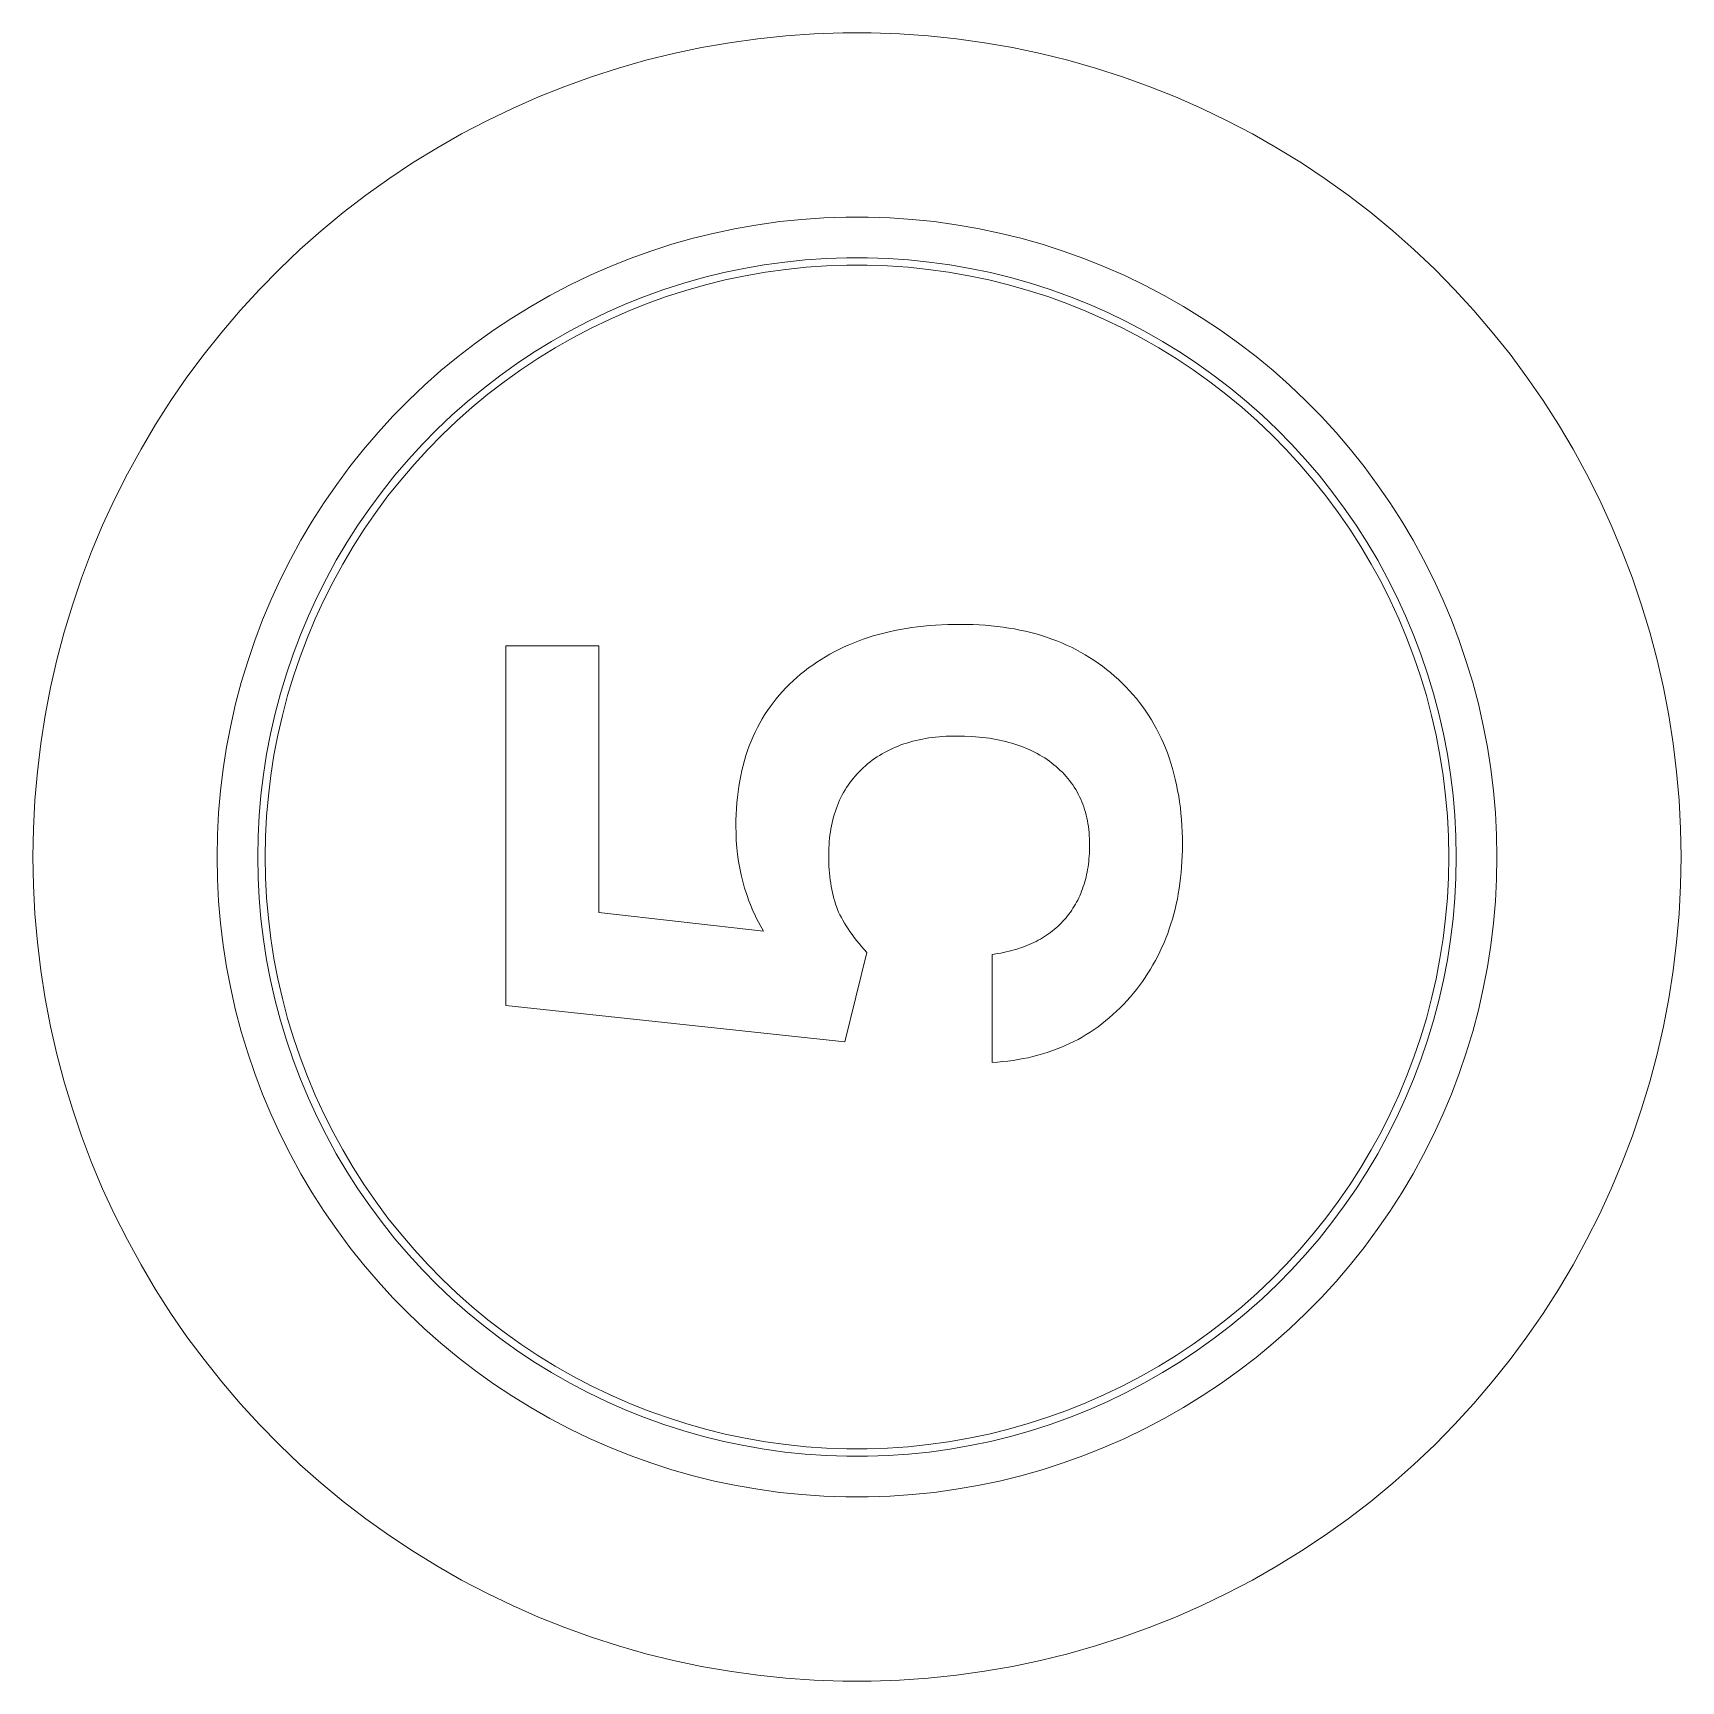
# Model space of a CAD drawing. Header units: millimetres. Extents: x -279 to 4999, y 61 to 3536.
# Drawn here: x 241.1 to 263.1, y 1699.43 to 1721.42 of the extents above; entities that cross this region are included whole.
import ezdxf

# ---------------------------------------------------------------- set-up
doc = ezdxf.new("R2010")
doc.units = ezdxf.units.MM
doc.layers.add('ZANO_R', color=7, linetype='Continuous', lineweight=0)

msp = doc.modelspace()

# ---------------------------------------------------------------- linework, layer by layer
at = {"layer": 'ZANO_R'}
for p, q in [((250.402, 1721.291), (250.028, 1721.226)), ((250.778, 1721.343), (250.402, 1721.291)), ((251.156, 1721.383), (250.778, 1721.343)), ((251.534, 1721.409), (251.156, 1721.383)), ((251.914, 1721.422), (251.534, 1721.409)), ((252.294, 1721.422), (251.914, 1721.422)), ((252.673, 1721.409), (252.294, 1721.422)), ((253.052, 1721.383), (252.673, 1721.409)), ((253.43, 1721.343), (253.052, 1721.383)), ((253.806, 1721.291), (253.43, 1721.343)), ((254.18, 1721.226), (253.806, 1721.291)), ((249.656, 1721.148), (249.287, 1721.057)), ((250.028, 1721.226), (249.656, 1721.148)), ((254.552, 1721.148), (254.18, 1721.226)), ((254.92, 1721.057), (254.552, 1721.148)), ((248.922, 1720.953), (248.56, 1720.837)), ((249.287, 1721.057), (248.922, 1720.953)), ((255.286, 1720.953), (254.92, 1721.057)), ((255.647, 1720.837), (255.286, 1720.953)), ((248.203, 1720.709), (247.85, 1720.568)), ((248.56, 1720.837), (248.203, 1720.709)), ((256.004, 1720.709), (255.647, 1720.837)), ((256.357, 1720.568), (256.004, 1720.709)), ((247.503, 1720.415), (247.161, 1720.25)), ((247.85, 1720.568), (247.503, 1720.415)), ((256.705, 1720.415), (256.357, 1720.568)), ((257.047, 1720.25), (256.705, 1720.415)), ((247.161, 1720.25), (246.824, 1720.074)), ((257.383, 1720.074), (257.047, 1720.25)), ((246.824, 1720.074), (246.495, 1719.886)), ((257.713, 1719.886), (257.383, 1720.074)), ((246.495, 1719.886), (246.171, 1719.687)), ((258.036, 1719.687), (257.713, 1719.886)), ((246.171, 1719.687), (245.855, 1719.476)), ((258.352, 1719.476), (258.036, 1719.687)), ((245.855, 1719.476), (245.546, 1719.255)), ((258.661, 1719.255), (258.352, 1719.476)), ((245.546, 1719.255), (245.245, 1719.024)), ((258.962, 1719.024), (258.661, 1719.255)), ((245.245, 1719.024), (244.953, 1718.782)), ((250.491, 1718.813), (250.782, 1718.863)), ((250.782, 1718.863), (251.074, 1718.904)), ((251.074, 1718.904), (251.367, 1718.934)), ((251.367, 1718.934), (251.662, 1718.955)), ((251.662, 1718.955), (251.956, 1718.965)), ((251.956, 1718.965), (252.251, 1718.965)), ((252.251, 1718.965), (252.546, 1718.955)), ((252.546, 1718.955), (252.84, 1718.934)), ((252.84, 1718.934), (253.133, 1718.904)), ((253.133, 1718.904), (253.426, 1718.863)), ((253.426, 1718.863), (253.716, 1718.813)), ((259.255, 1718.782), (258.962, 1719.024)), ((244.953, 1718.782), (244.668, 1718.53)), ((249.633, 1718.601), (249.917, 1718.681)), ((249.917, 1718.681), (250.203, 1718.752)), ((250.203, 1718.752), (250.491, 1718.813)), ((253.716, 1718.813), (254.005, 1718.752)), ((254.005, 1718.752), (254.291, 1718.681)), ((254.291, 1718.681), (254.575, 1718.601)), ((259.539, 1718.53), (259.255, 1718.782)), ((244.668, 1718.53), (244.393, 1718.269)), ((249.075, 1718.411), (249.352, 1718.511)), ((249.352, 1718.511), (249.633, 1718.601)), ((251.69, 1718.413), (251.966, 1718.422)), ((251.966, 1718.422), (252.242, 1718.422)), ((252.242, 1718.422), (252.518, 1718.413)), ((254.575, 1718.601), (254.856, 1718.511)), ((254.856, 1718.511), (255.133, 1718.411)), ((259.815, 1718.269), (259.539, 1718.53)), ((244.393, 1718.269), (244.127, 1717.998)), ((248.531, 1718.183), (248.801, 1718.302)), ((248.801, 1718.302), (249.075, 1718.411)), ((250.055, 1718.157), (250.324, 1718.223)), ((250.324, 1718.223), (250.594, 1718.28)), ((250.594, 1718.28), (250.866, 1718.327)), ((250.613, 1718.182), (250.881, 1718.228)), ((250.866, 1718.327), (251.139, 1718.365)), ((250.881, 1718.228), (251.152, 1718.266)), ((251.139, 1718.365), (251.414, 1718.394)), ((251.152, 1718.266), (251.423, 1718.294)), ((251.414, 1718.394), (251.69, 1718.413)), ((251.423, 1718.294), (251.695, 1718.313)), ((251.695, 1718.313), (251.967, 1718.322)), ((251.967, 1718.322), (252.24, 1718.322)), ((252.24, 1718.322), (252.513, 1718.313)), ((252.513, 1718.313), (252.785, 1718.294)), ((252.518, 1718.413), (252.793, 1718.394)), ((252.785, 1718.294), (253.056, 1718.266)), ((252.793, 1718.394), (253.068, 1718.365)), ((253.056, 1718.266), (253.326, 1718.228)), ((253.068, 1718.365), (253.342, 1718.327)), ((253.326, 1718.228), (253.595, 1718.182)), ((253.342, 1718.327), (253.614, 1718.28)), ((253.614, 1718.28), (253.884, 1718.223)), ((253.884, 1718.223), (254.152, 1718.157)), ((255.133, 1718.411), (255.407, 1718.302)), ((255.407, 1718.302), (255.677, 1718.183)), ((260.081, 1717.998), (259.815, 1718.269)), ((244.127, 1717.998), (243.87, 1717.718)), ((248.004, 1717.918), (248.265, 1718.055)), ((248.265, 1718.055), (248.531, 1718.183)), ((249.267, 1717.904), (249.527, 1717.997)), ((249.527, 1717.997), (249.79, 1718.082)), ((249.559, 1717.903), (249.819, 1717.986)), ((249.79, 1718.082), (250.055, 1718.157)), ((249.819, 1717.986), (250.081, 1718.06)), ((250.081, 1718.06), (250.346, 1718.126)), ((250.346, 1718.126), (250.613, 1718.182)), ((253.595, 1718.182), (253.862, 1718.126)), ((253.862, 1718.126), (254.126, 1718.06)), ((254.126, 1718.06), (254.389, 1717.986)), ((254.152, 1718.157), (254.418, 1718.082)), ((254.389, 1717.986), (254.649, 1717.903)), ((254.418, 1718.082), (254.681, 1717.997)), ((254.681, 1717.997), (254.941, 1717.904)), ((255.677, 1718.183), (255.943, 1718.055)), ((255.943, 1718.055), (256.204, 1717.918)), ((260.337, 1717.718), (260.081, 1717.998)), ((247.497, 1717.617), (247.748, 1717.772)), ((247.748, 1717.772), (248.004, 1717.918)), ((248.758, 1717.69), (249.01, 1717.801)), ((249.01, 1717.801), (249.267, 1717.904)), ((249.049, 1717.709), (249.302, 1717.81)), ((249.302, 1717.81), (249.559, 1717.903)), ((254.649, 1717.903), (254.905, 1717.81)), ((254.905, 1717.81), (255.158, 1717.709)), ((254.941, 1717.904), (255.197, 1717.801)), ((255.197, 1717.801), (255.45, 1717.69)), ((256.204, 1717.918), (256.46, 1717.772)), ((256.46, 1717.772), (256.711, 1717.617)), ((243.87, 1717.718), (243.623, 1717.429)), ((247.251, 1717.454), (247.497, 1717.617)), ((248.264, 1717.442), (248.509, 1717.57)), ((248.509, 1717.57), (248.758, 1717.69)), ((248.554, 1717.481), (248.799, 1717.599)), ((248.799, 1717.599), (249.049, 1717.709)), ((255.158, 1717.709), (255.408, 1717.599)), ((255.408, 1717.599), (255.654, 1717.481)), ((255.45, 1717.69), (255.699, 1717.57)), ((255.699, 1717.57), (255.943, 1717.442)), ((256.711, 1717.617), (256.957, 1717.454)), ((260.584, 1717.429), (260.337, 1717.718)), ((243.623, 1717.429), (243.387, 1717.133)), ((247.011, 1717.282), (247.251, 1717.454)), ((248.024, 1717.305), (248.264, 1717.442)), ((248.075, 1717.219), (248.312, 1717.354)), ((248.312, 1717.354), (248.554, 1717.481)), ((255.654, 1717.481), (255.895, 1717.354)), ((255.895, 1717.354), (256.132, 1717.219)), ((255.943, 1717.442), (256.183, 1717.305)), ((256.957, 1717.454), (257.196, 1717.282)), ((260.821, 1717.133), (260.584, 1717.429)), ((243.387, 1717.133), (243.16, 1716.828)), ((246.55, 1716.915), (246.778, 1717.103)), ((246.778, 1717.103), (247.011, 1717.282)), ((247.559, 1717.007), (247.789, 1717.16)), ((247.789, 1717.16), (248.024, 1717.305)), ((247.843, 1717.076), (248.075, 1717.219)), ((256.132, 1717.219), (256.364, 1717.076)), ((256.183, 1717.305), (256.418, 1717.16)), ((256.418, 1717.16), (256.648, 1717.007)), ((257.196, 1717.282), (257.43, 1717.103)), ((257.43, 1717.103), (257.657, 1716.915)), ((261.047, 1716.828), (260.821, 1717.133)), ((246.329, 1716.719), (246.55, 1716.915)), ((247.335, 1716.847), (247.559, 1717.007)), ((247.394, 1716.766), (247.616, 1716.925)), ((247.616, 1716.925), (247.843, 1717.076)), ((256.364, 1717.076), (256.591, 1716.925)), ((256.591, 1716.925), (256.813, 1716.766)), ((256.648, 1717.007), (256.873, 1716.847)), ((257.657, 1716.915), (257.878, 1716.719)), ((243.16, 1716.828), (242.944, 1716.515)), ((246.116, 1716.516), (246.329, 1716.719)), ((246.903, 1716.502), (247.116, 1716.678)), ((247.116, 1716.678), (247.335, 1716.847)), ((247.178, 1716.6), (247.394, 1716.766)), ((256.813, 1716.766), (257.029, 1716.6)), ((256.873, 1716.847), (257.092, 1716.678)), ((257.092, 1716.678), (257.305, 1716.502)), ((257.878, 1716.719), (258.092, 1716.516)), ((261.263, 1716.515), (261.047, 1716.828)), ((242.944, 1716.515), (242.74, 1716.195)), ((245.909, 1716.306), (246.116, 1716.516)), ((246.696, 1716.319), (246.903, 1716.502)), ((246.968, 1716.426), (247.178, 1716.6)), ((257.029, 1716.6), (257.24, 1716.426)), ((257.305, 1716.502), (257.511, 1716.319)), ((258.092, 1716.516), (258.299, 1716.306)), ((261.468, 1716.195), (261.263, 1716.515)), ((245.71, 1716.088), (245.909, 1716.306)), ((246.496, 1716.129), (246.696, 1716.319)), ((246.566, 1716.058), (246.764, 1716.246)), ((246.764, 1716.246), (246.968, 1716.426)), ((257.24, 1716.426), (257.444, 1716.246)), ((257.444, 1716.246), (257.642, 1716.058)), ((257.511, 1716.319), (257.712, 1716.129)), ((258.299, 1716.306), (258.498, 1716.088)), ((242.74, 1716.195), (242.546, 1715.869)), ((245.518, 1715.864), (245.71, 1716.088)), ((246.302, 1715.932), (246.496, 1716.129)), ((246.375, 1715.863), (246.566, 1716.058)), ((257.642, 1716.058), (257.833, 1715.863)), ((257.712, 1716.129), (257.905, 1715.932)), ((258.498, 1716.088), (258.69, 1715.864)), ((261.662, 1715.869), (261.468, 1716.195)), ((242.546, 1715.869), (242.364, 1715.536)), ((245.334, 1715.634), (245.518, 1715.864)), ((246.116, 1715.729), (246.302, 1715.932)), ((246.191, 1715.662), (246.375, 1715.863)), ((257.833, 1715.863), (258.017, 1715.662)), ((257.905, 1715.932), (258.092, 1715.729)), ((258.69, 1715.864), (258.874, 1715.634)), ((261.844, 1715.536), (261.662, 1715.869)), ((245.158, 1715.397), (245.334, 1715.634)), ((245.936, 1715.519), (246.116, 1715.729)), ((246.013, 1715.455), (246.191, 1715.662)), ((258.017, 1715.662), (258.194, 1715.455)), ((258.092, 1715.729), (258.271, 1715.519)), ((258.874, 1715.634), (259.049, 1715.397)), ((242.364, 1715.536), (242.193, 1715.196)), ((244.991, 1715.154), (245.158, 1715.397)), ((245.764, 1715.303), (245.936, 1715.519)), ((245.843, 1715.242), (246.013, 1715.455)), ((258.194, 1715.455), (258.364, 1715.242)), ((258.271, 1715.519), (258.444, 1715.303)), ((259.049, 1715.397), (259.217, 1715.154)), ((262.014, 1715.196), (261.844, 1715.536)), ((242.193, 1715.196), (242.034, 1714.851)), ((244.832, 1714.906), (244.991, 1715.154)), ((245.599, 1715.081), (245.764, 1715.303)), ((245.681, 1715.023), (245.843, 1715.242)), ((258.364, 1715.242), (258.527, 1715.023)), ((258.444, 1715.303), (258.608, 1715.081)), ((259.217, 1715.154), (259.376, 1714.906)), ((262.173, 1714.851), (262.014, 1715.196)), ((244.681, 1714.652), (244.832, 1714.906)), ((245.442, 1714.854), (245.599, 1715.081)), ((245.526, 1714.798), (245.681, 1715.023)), ((258.527, 1715.023), (258.682, 1714.798)), ((258.608, 1715.081), (258.765, 1714.854)), ((259.376, 1714.906), (259.526, 1714.652)), ((242.034, 1714.851), (241.887, 1714.501)), ((245.294, 1714.621), (245.442, 1714.854)), ((245.379, 1714.569), (245.526, 1714.798)), ((258.682, 1714.798), (258.829, 1714.569)), ((258.765, 1714.854), (258.914, 1714.621)), ((262.32, 1714.501), (262.173, 1714.851)), ((241.887, 1714.501), (241.753, 1714.146)), ((244.54, 1714.394), (244.681, 1714.652)), ((245.153, 1714.384), (245.294, 1714.621)), ((245.24, 1714.334), (245.379, 1714.569)), ((258.829, 1714.569), (258.968, 1714.334)), ((258.914, 1714.621), (259.055, 1714.384)), ((259.526, 1714.652), (259.668, 1714.394)), ((262.455, 1714.146), (262.32, 1714.501)), ((244.407, 1714.13), (244.54, 1714.394)), ((245.02, 1714.141), (245.153, 1714.384)), ((245.109, 1714.095), (245.24, 1714.334)), ((258.968, 1714.334), (259.099, 1714.095)), ((259.055, 1714.384), (259.187, 1714.141)), ((259.668, 1714.394), (259.8, 1714.13)), ((241.753, 1714.146), (241.63, 1713.787)), ((244.284, 1713.862), (244.407, 1714.13)), ((244.896, 1713.895), (245.02, 1714.141)), ((244.986, 1713.851), (245.109, 1714.095)), ((259.099, 1714.095), (259.221, 1713.851)), ((259.187, 1714.141), (259.312, 1713.895)), ((259.8, 1714.13), (259.924, 1713.862)), ((262.577, 1713.787), (262.455, 1714.146)), ((244.17, 1713.59), (244.284, 1713.862)), ((244.781, 1713.644), (244.896, 1713.895)), ((244.872, 1713.604), (244.986, 1713.851)), ((259.221, 1713.851), (259.336, 1713.604)), ((259.312, 1713.895), (259.427, 1713.644)), ((259.924, 1713.862), (260.038, 1713.59)), ((241.63, 1713.787), (241.521, 1713.423)), ((244.065, 1713.315), (244.17, 1713.59)), ((244.674, 1713.389), (244.781, 1713.644)), ((244.767, 1713.352), (244.872, 1713.604)), ((259.336, 1713.604), (259.441, 1713.352)), ((259.427, 1713.644), (259.534, 1713.389)), ((260.038, 1713.59), (260.142, 1713.315)), ((262.687, 1713.423), (262.577, 1713.787)), ((241.521, 1713.423), (241.423, 1713.056)), ((244.576, 1713.131), (244.674, 1713.389)), ((252.252, 1713.352), (252.321, 1713.374)), ((252.321, 1713.374), (252.391, 1713.394)), ((252.391, 1713.394), (252.462, 1713.412)), ((252.462, 1713.412), (252.535, 1713.43)), ((252.535, 1713.43), (252.608, 1713.446)), ((252.608, 1713.446), (252.682, 1713.46)), ((252.682, 1713.46), (252.758, 1713.473)), ((252.758, 1713.473), (252.834, 1713.485)), ((252.834, 1713.485), (252.912, 1713.495)), ((252.912, 1713.495), (252.991, 1713.504)), ((252.991, 1713.504), (253.07, 1713.512)), ((253.07, 1713.512), (253.151, 1713.518)), ((253.151, 1713.518), (253.316, 1713.527)), ((253.316, 1713.527), (253.486, 1713.529)), ((253.486, 1713.529), (253.57, 1713.529)), ((253.57, 1713.529), (253.653, 1713.526)), ((253.653, 1713.526), (253.735, 1713.523)), ((253.735, 1713.523), (253.816, 1713.517)), ((253.816, 1713.517), (253.896, 1713.51)), ((253.896, 1713.51), (253.975, 1713.502)), ((253.975, 1713.502), (254.053, 1713.492)), ((254.053, 1713.492), (254.129, 1713.48)), ((254.129, 1713.48), (254.205, 1713.467)), ((254.205, 1713.467), (254.279, 1713.453)), ((254.279, 1713.453), (254.353, 1713.437)), ((254.353, 1713.437), (254.425, 1713.419)), ((254.425, 1713.419), (254.496, 1713.4)), ((254.496, 1713.4), (254.566, 1713.379)), ((254.566, 1713.379), (254.635, 1713.357)), ((259.534, 1713.389), (259.632, 1713.131)), ((262.784, 1713.056), (262.687, 1713.423)), ((243.97, 1713.035), (244.065, 1713.315)), ((244.67, 1713.097), (244.767, 1713.352)), ((247.418, 1708.441), (247.418, 1713.241)), ((247.418, 1713.241), (248.658, 1713.241)), ((248.658, 1713.241), (248.658, 1709.681)), ((251.741, 1713.131), (251.801, 1713.163)), ((251.801, 1713.163), (251.862, 1713.194)), ((251.862, 1713.194), (251.925, 1713.224)), ((251.925, 1713.224), (251.988, 1713.252)), ((251.988, 1713.252), (252.052, 1713.279)), ((252.052, 1713.279), (252.118, 1713.305)), ((252.118, 1713.305), (252.185, 1713.329)), ((252.185, 1713.329), (252.252, 1713.352)), ((254.635, 1713.357), (254.703, 1713.333)), ((254.703, 1713.333), (254.77, 1713.308)), ((254.77, 1713.308), (254.836, 1713.281)), ((254.836, 1713.281), (254.901, 1713.252)), ((254.901, 1713.252), (254.965, 1713.223)), ((254.965, 1713.223), (255.027, 1713.191)), ((255.027, 1713.191), (255.089, 1713.158)), ((255.089, 1713.158), (255.149, 1713.124)), ((259.441, 1713.352), (259.538, 1713.097)), ((260.142, 1713.315), (260.237, 1713.035)), ((241.423, 1713.056), (241.339, 1712.686)), ((243.885, 1712.753), (243.97, 1713.035)), ((244.487, 1712.869), (244.576, 1713.131)), ((244.582, 1712.839), (244.67, 1713.097)), ((251.403, 1712.906), (251.457, 1712.947)), ((251.457, 1712.947), (251.512, 1712.986)), ((251.512, 1712.986), (251.567, 1713.025)), ((251.567, 1713.025), (251.624, 1713.061)), ((251.624, 1713.061), (251.682, 1713.097)), ((251.682, 1713.097), (251.741, 1713.131)), ((255.149, 1713.124), (255.209, 1713.087)), ((255.209, 1713.087), (255.267, 1713.05)), ((255.267, 1713.05), (255.324, 1713.011)), ((255.324, 1713.011), (255.38, 1712.97)), ((255.38, 1712.97), (255.435, 1712.928)), ((255.435, 1712.928), (255.489, 1712.884)), ((259.538, 1713.097), (259.626, 1712.839)), ((259.632, 1713.131), (259.721, 1712.869)), ((260.237, 1713.035), (260.323, 1712.753)), ((262.869, 1712.686), (262.784, 1713.056)), ((243.809, 1712.468), (243.885, 1712.753)), ((244.407, 1712.605), (244.487, 1712.869)), ((244.503, 1712.578), (244.582, 1712.839)), ((251.154, 1712.682), (251.201, 1712.729)), ((251.201, 1712.729), (251.25, 1712.775)), ((251.25, 1712.775), (251.3, 1712.82)), ((251.3, 1712.82), (251.351, 1712.864)), ((251.351, 1712.864), (251.403, 1712.906)), ((255.489, 1712.884), (255.542, 1712.839)), ((255.542, 1712.839), (255.594, 1712.792)), ((255.594, 1712.792), (255.645, 1712.744)), ((255.645, 1712.744), (255.694, 1712.694)), ((259.626, 1712.839), (259.704, 1712.578)), ((259.721, 1712.869), (259.801, 1712.605)), ((260.323, 1712.753), (260.398, 1712.468)), ((241.339, 1712.686), (241.267, 1712.313)), ((244.336, 1712.338), (244.407, 1712.605)), ((244.433, 1712.314), (244.503, 1712.578)), ((250.944, 1712.43), (250.983, 1712.483)), ((250.983, 1712.483), (251.024, 1712.534)), ((251.024, 1712.534), (251.066, 1712.585)), ((251.066, 1712.585), (251.109, 1712.634)), ((251.109, 1712.634), (251.154, 1712.682)), ((255.694, 1712.694), (255.742, 1712.643)), ((255.742, 1712.643), (255.788, 1712.591)), ((255.788, 1712.591), (255.833, 1712.538)), ((255.833, 1712.538), (255.876, 1712.484)), ((255.876, 1712.484), (255.918, 1712.429)), ((259.704, 1712.578), (259.774, 1712.314)), ((259.801, 1712.605), (259.871, 1712.338)), ((262.94, 1712.313), (262.869, 1712.686)), ((241.267, 1712.313), (241.209, 1711.938)), ((243.744, 1712.18), (243.809, 1712.468)), ((244.275, 1712.069), (244.336, 1712.338)), ((244.373, 1712.048), (244.433, 1712.314)), ((250.805, 1712.209), (250.837, 1712.266)), ((250.837, 1712.266), (250.871, 1712.322)), ((250.871, 1712.322), (250.907, 1712.377)), ((250.907, 1712.377), (250.944, 1712.43)), ((255.918, 1712.429), (255.958, 1712.372)), ((255.958, 1712.372), (255.996, 1712.315)), ((255.996, 1712.315), (256.033, 1712.256)), ((259.774, 1712.314), (259.835, 1712.048)), ((259.871, 1712.338), (259.933, 1712.069)), ((260.398, 1712.468), (260.464, 1712.18)), ((262.999, 1711.938), (262.94, 1712.313)), ((243.688, 1711.891), (243.744, 1712.18)), ((244.223, 1711.798), (244.275, 1712.069)), ((244.321, 1711.781), (244.373, 1712.048)), ((250.717, 1712.031), (250.744, 1712.091)), ((250.744, 1712.091), (250.774, 1712.151)), ((250.774, 1712.151), (250.805, 1712.209)), ((256.033, 1712.256), (256.068, 1712.196)), ((256.068, 1712.196), (256.102, 1712.135)), ((256.102, 1712.135), (256.134, 1712.073)), ((256.134, 1712.073), (256.165, 1712.009)), ((259.835, 1712.048), (259.886, 1711.781)), ((259.933, 1712.069), (259.985, 1711.798)), ((260.464, 1712.18), (260.519, 1711.891)), ((241.209, 1711.938), (241.163, 1711.561)), ((243.642, 1711.6), (243.688, 1711.891)), ((250.621, 1711.778), (250.643, 1711.843)), ((250.643, 1711.843), (250.666, 1711.907)), ((250.666, 1711.907), (250.69, 1711.969)), ((250.69, 1711.969), (250.717, 1712.031)), ((252.507, 1711.838), (252.472, 1711.819)), ((252.543, 1711.856), (252.507, 1711.838)), ((252.579, 1711.873), (252.543, 1711.856)), ((252.616, 1711.889), (252.579, 1711.873)), ((252.653, 1711.904), (252.616, 1711.889)), ((252.691, 1711.919), (252.653, 1711.904)), ((252.73, 1711.932), (252.691, 1711.919)), ((252.77, 1711.945), (252.73, 1711.932)), ((252.81, 1711.957), (252.77, 1711.945)), ((252.85, 1711.968), (252.81, 1711.957)), ((252.892, 1711.979), (252.85, 1711.968)), ((252.934, 1711.988), (252.892, 1711.979)), ((252.976, 1711.997), (252.934, 1711.988)), ((253.02, 1712.005), (252.976, 1711.997)), ((253.064, 1712.012), (253.02, 1712.005)), ((253.108, 1712.018), (253.064, 1712.012)), ((253.153, 1712.023), (253.108, 1712.018)), ((253.199, 1712.028), (253.153, 1712.023)), ((253.246, 1712.032), (253.199, 1712.028)), ((253.293, 1712.035), (253.246, 1712.032)), ((253.341, 1712.037), (253.293, 1712.035)), ((253.438, 1712.038), (253.341, 1712.037)), ((253.539, 1712.037), (253.438, 1712.038)), ((253.638, 1712.032), (253.539, 1712.037)), ((253.733, 1712.025), (253.638, 1712.032)), ((253.78, 1712.02), (253.733, 1712.025)), ((253.826, 1712.014), (253.78, 1712.02)), ((253.872, 1712.008), (253.826, 1712.014)), ((253.917, 1712.001), (253.872, 1712.008)), ((253.961, 1711.993), (253.917, 1712.001)), ((254.004, 1711.984), (253.961, 1711.993)), ((254.047, 1711.975), (254.004, 1711.984)), ((254.089, 1711.965), (254.047, 1711.975)), ((254.131, 1711.954), (254.089, 1711.965)), ((254.172, 1711.942), (254.131, 1711.954)), ((254.212, 1711.93), (254.172, 1711.942)), ((254.251, 1711.917), (254.212, 1711.93)), ((254.29, 1711.903), (254.251, 1711.917)), ((254.328, 1711.888), (254.29, 1711.903)), ((254.366, 1711.873), (254.328, 1711.888)), ((254.402, 1711.857), (254.366, 1711.873)), ((254.439, 1711.84), (254.402, 1711.857)), ((254.474, 1711.823), (254.439, 1711.84)), ((254.509, 1711.804), (254.474, 1711.823)), ((256.165, 1712.009), (256.194, 1711.945)), ((256.194, 1711.945), (256.221, 1711.879)), ((256.221, 1711.879), (256.247, 1711.812)), ((260.519, 1711.891), (260.565, 1711.6)), ((263.045, 1711.561), (262.999, 1711.938)), ((244.18, 1711.525), (244.223, 1711.798)), ((244.279, 1711.511), (244.321, 1711.781)), ((250.567, 1711.577), (250.583, 1711.645)), ((250.583, 1711.645), (250.602, 1711.712)), ((250.602, 1711.712), (250.621, 1711.778)), ((252.187, 1711.615), (252.159, 1711.588)), ((252.216, 1711.641), (252.187, 1711.615)), ((252.246, 1711.666), (252.216, 1711.641)), ((252.276, 1711.69), (252.246, 1711.666)), ((252.308, 1711.714), (252.276, 1711.69)), ((252.339, 1711.737), (252.308, 1711.714)), ((252.372, 1711.759), (252.339, 1711.737)), ((252.404, 1711.78), (252.372, 1711.759)), ((252.438, 1711.8), (252.404, 1711.78)), ((252.472, 1711.819), (252.438, 1711.8)), ((254.543, 1711.785), (254.509, 1711.804)), ((254.576, 1711.765), (254.543, 1711.785)), ((254.609, 1711.745), (254.576, 1711.765)), ((254.641, 1711.723), (254.609, 1711.745)), ((254.672, 1711.701), (254.641, 1711.723)), ((254.703, 1711.678), (254.672, 1711.701)), ((254.733, 1711.655), (254.703, 1711.678)), ((254.762, 1711.63), (254.733, 1711.655)), ((254.791, 1711.606), (254.762, 1711.63)), ((254.818, 1711.58), (254.791, 1711.606)), ((256.247, 1711.812), (256.271, 1711.745)), ((256.271, 1711.745), (256.294, 1711.676)), ((256.294, 1711.676), (256.315, 1711.605)), ((256.315, 1711.605), (256.335, 1711.534)), ((259.886, 1711.781), (259.929, 1711.511)), ((259.985, 1711.798), (260.028, 1711.525)), ((241.163, 1711.561), (241.13, 1711.183)), ((243.607, 1711.307), (243.642, 1711.6)), ((244.147, 1711.251), (244.18, 1711.525)), ((244.246, 1711.24), (244.279, 1711.511)), ((250.526, 1711.366), (250.538, 1711.438)), ((250.538, 1711.438), (250.552, 1711.508)), ((250.552, 1711.508), (250.567, 1711.577)), ((251.986, 1711.383), (251.965, 1711.351)), ((252.008, 1711.414), (251.986, 1711.383)), ((252.031, 1711.445), (252.008, 1711.414)), ((252.055, 1711.474), (252.031, 1711.445)), ((252.079, 1711.504), (252.055, 1711.474)), ((252.105, 1711.532), (252.079, 1711.504)), ((252.131, 1711.56), (252.105, 1711.532)), ((252.159, 1711.588), (252.131, 1711.56)), ((254.845, 1711.554), (254.818, 1711.58)), ((254.87, 1711.527), (254.845, 1711.554)), ((254.895, 1711.5), (254.87, 1711.527)), ((254.918, 1711.472), (254.895, 1711.5)), ((254.941, 1711.444), (254.918, 1711.472)), ((254.963, 1711.415), (254.941, 1711.444)), ((254.984, 1711.385), (254.963, 1711.415)), ((255.004, 1711.355), (254.984, 1711.385)), ((256.335, 1711.534), (256.353, 1711.462)), ((256.353, 1711.462), (256.369, 1711.388)), ((256.369, 1711.388), (256.384, 1711.313)), ((259.929, 1711.511), (259.961, 1711.24)), ((260.028, 1711.525), (260.061, 1711.251)), ((260.565, 1711.6), (260.601, 1711.307)), ((263.078, 1711.183), (263.045, 1711.561)), ((241.13, 1711.183), (241.11, 1710.803)), ((243.582, 1711.013), (243.607, 1711.307)), ((244.123, 1710.976), (244.147, 1711.251)), ((244.223, 1710.969), (244.246, 1711.24)), ((250.5, 1711.145), (250.507, 1711.22)), ((250.507, 1711.22), (250.516, 1711.294)), ((250.516, 1711.294), (250.526, 1711.366)), ((251.872, 1711.183), (251.857, 1711.147)), ((251.889, 1711.218), (251.872, 1711.183)), ((251.907, 1711.252), (251.889, 1711.218)), ((251.925, 1711.286), (251.907, 1711.252)), ((251.944, 1711.319), (251.925, 1711.286)), ((251.965, 1711.351), (251.944, 1711.319)), ((255.023, 1711.324), (255.004, 1711.355)), ((255.041, 1711.293), (255.023, 1711.324)), ((255.058, 1711.261), (255.041, 1711.293)), ((255.074, 1711.228), (255.058, 1711.261)), ((255.09, 1711.195), (255.074, 1711.228)), ((255.104, 1711.161), (255.09, 1711.195)), ((255.118, 1711.127), (255.104, 1711.161)), ((256.384, 1711.313), (256.398, 1711.237)), ((256.398, 1711.237), (256.409, 1711.16)), ((256.409, 1711.16), (256.42, 1711.082)), ((259.961, 1711.24), (259.985, 1710.969)), ((260.061, 1711.251), (260.085, 1710.976)), ((260.601, 1711.307), (260.626, 1711.013)), ((263.097, 1710.803), (263.078, 1711.183)), ((243.566, 1710.718), (243.582, 1711.013)), ((244.109, 1710.7), (244.123, 1710.976)), ((244.208, 1710.696), (244.223, 1710.969)), ((250.488, 1710.914), (250.49, 1710.992)), ((250.49, 1710.992), (250.494, 1711.069)), ((250.494, 1711.069), (250.5, 1711.145)), ((251.791, 1710.961), (251.781, 1710.921)), ((251.803, 1710.999), (251.791, 1710.961)), ((251.815, 1711.037), (251.803, 1710.999)), ((251.828, 1711.074), (251.815, 1711.037)), ((251.842, 1711.111), (251.828, 1711.074)), ((251.857, 1711.147), (251.842, 1711.111)), ((255.13, 1711.092), (255.118, 1711.127)), ((255.142, 1711.056), (255.13, 1711.092)), ((255.152, 1711.02), (255.142, 1711.056)), ((255.162, 1710.983), (255.152, 1711.02)), ((255.171, 1710.946), (255.162, 1710.983)), ((255.179, 1710.908), (255.171, 1710.946)), ((256.42, 1711.082), (256.428, 1711.003)), ((256.428, 1711.003), (256.435, 1710.923)), ((259.985, 1710.969), (259.999, 1710.696)), ((260.085, 1710.976), (260.099, 1710.7)), ((260.626, 1711.013), (260.641, 1710.718)), ((241.11, 1710.803), (241.104, 1710.424)), ((250.487, 1710.835), (250.488, 1710.914)), ((250.489, 1710.738), (250.487, 1710.835)), ((250.493, 1710.643), (250.489, 1710.738)), ((251.749, 1710.758), (251.743, 1710.716)), ((251.755, 1710.8), (251.749, 1710.758)), ((251.763, 1710.841), (251.755, 1710.8)), ((251.772, 1710.881), (251.763, 1710.841)), ((251.781, 1710.921), (251.772, 1710.881)), ((255.186, 1710.87), (255.179, 1710.908)), ((255.192, 1710.83), (255.186, 1710.87)), ((255.197, 1710.791), (255.192, 1710.83)), ((255.201, 1710.75), (255.197, 1710.791)), ((255.204, 1710.71), (255.201, 1710.75)), ((256.435, 1710.923), (256.441, 1710.841)), ((256.441, 1710.841), (256.445, 1710.758)), ((256.445, 1710.758), (256.447, 1710.675)), ((263.104, 1710.424), (263.097, 1710.803)), ((243.561, 1710.424), (243.566, 1710.718)), ((244.104, 1710.424), (244.109, 1710.7)), ((244.204, 1710.424), (244.208, 1710.696)), ((250.5, 1710.548), (250.493, 1710.643)), ((250.51, 1710.455), (250.5, 1710.548)), ((251.728, 1710.54), (251.727, 1710.495)), ((251.731, 1710.585), (251.728, 1710.54)), ((251.734, 1710.629), (251.731, 1710.585)), ((251.738, 1710.673), (251.734, 1710.629)), ((251.743, 1710.716), (251.738, 1710.673)), ((255.207, 1710.668), (255.204, 1710.71)), ((255.206, 1710.47), (255.207, 1710.507)), ((255.208, 1710.626), (255.207, 1710.668)), ((255.207, 1710.507), (255.208, 1710.545)), ((255.209, 1710.583), (255.208, 1710.626)), ((255.208, 1710.545), (255.209, 1710.583)), ((256.447, 1710.513), (256.445, 1710.438)), ((256.447, 1710.675), (256.448, 1710.59)), ((256.448, 1710.59), (256.447, 1710.513)), ((259.999, 1710.696), (260.004, 1710.424)), ((260.099, 1710.7), (260.104, 1710.424)), ((260.641, 1710.718), (260.646, 1710.424)), ((241.104, 1710.424), (241.11, 1710.044)), ((243.566, 1710.129), (243.561, 1710.424)), ((244.109, 1710.147), (244.104, 1710.424)), ((244.208, 1710.151), (244.204, 1710.424)), ((250.523, 1710.363), (250.51, 1710.455)), ((250.539, 1710.273), (250.523, 1710.363)), ((251.727, 1710.495), (251.727, 1710.449)), ((251.727, 1710.449), (251.728, 1710.349)), ((251.728, 1710.349), (251.73, 1710.301)), ((251.73, 1710.301), (251.733, 1710.253)), ((255.182, 1710.256), (255.188, 1710.291)), ((255.188, 1710.291), (255.192, 1710.326)), ((255.192, 1710.326), (255.197, 1710.361)), ((255.197, 1710.361), (255.2, 1710.397)), ((255.2, 1710.397), (255.203, 1710.433)), ((255.203, 1710.433), (255.206, 1710.47)), ((256.437, 1710.289), (256.431, 1710.216)), ((256.442, 1710.363), (256.437, 1710.289)), ((256.445, 1710.438), (256.442, 1710.363)), ((260.004, 1710.424), (259.999, 1710.151)), ((260.104, 1710.424), (260.099, 1710.147)), ((260.646, 1710.424), (260.641, 1710.129)), ((263.097, 1710.044), (263.104, 1710.424)), ((243.582, 1709.834), (243.566, 1710.129)), ((244.123, 1709.872), (244.109, 1710.147)), ((244.223, 1709.879), (244.208, 1710.151)), ((250.558, 1710.184), (250.539, 1710.273)), ((250.579, 1710.095), (250.558, 1710.184)), ((250.603, 1710.009), (250.579, 1710.095)), ((251.733, 1710.253), (251.737, 1710.207)), ((251.737, 1710.207), (251.741, 1710.162)), ((251.741, 1710.162), (251.746, 1710.117)), ((251.746, 1710.117), (251.753, 1710.074)), ((251.753, 1710.074), (251.759, 1710.031)), ((255.135, 1710.059), (255.144, 1710.091)), ((255.144, 1710.091), (255.153, 1710.123)), ((255.153, 1710.123), (255.161, 1710.155)), ((255.161, 1710.155), (255.169, 1710.189)), ((255.169, 1710.189), (255.176, 1710.222)), ((255.176, 1710.222), (255.182, 1710.256)), ((256.414, 1710.072), (256.404, 1710.002)), ((256.423, 1710.144), (256.414, 1710.072)), ((256.431, 1710.216), (256.423, 1710.144)), ((259.999, 1710.151), (259.985, 1709.879)), ((260.099, 1710.147), (260.085, 1709.872)), ((260.641, 1710.129), (260.626, 1709.834)), ((241.11, 1710.044), (241.13, 1709.665)), ((244.147, 1709.597), (244.123, 1709.872)), ((244.246, 1709.607), (244.223, 1709.879)), ((250.631, 1709.923), (250.603, 1710.009)), ((250.661, 1709.839), (250.631, 1709.923)), ((251.759, 1710.031), (251.767, 1709.99)), ((251.767, 1709.99), (251.776, 1709.949)), ((251.776, 1709.949), (251.785, 1709.909)), ((251.785, 1709.909), (251.795, 1709.871)), ((251.795, 1709.871), (251.806, 1709.833)), ((255.035, 1709.821), (255.05, 1709.849)), ((255.05, 1709.849), (255.064, 1709.878)), ((255.064, 1709.878), (255.077, 1709.907)), ((255.077, 1709.907), (255.09, 1709.936)), ((255.09, 1709.936), (255.102, 1709.966)), ((255.102, 1709.966), (255.114, 1709.997)), ((255.114, 1709.997), (255.125, 1710.028)), ((255.125, 1710.028), (255.135, 1710.059)), ((256.38, 1709.863), (256.365, 1709.795)), ((256.393, 1709.932), (256.38, 1709.863)), ((256.404, 1710.002), (256.393, 1709.932)), ((259.985, 1709.879), (259.961, 1709.607)), ((260.085, 1709.872), (260.061, 1709.597)), ((263.078, 1709.665), (263.097, 1710.044)), ((241.13, 1709.665), (241.163, 1709.286)), ((243.607, 1709.54), (243.582, 1709.834)), ((248.658, 1709.681), (250.854, 1709.435)), ((250.694, 1709.755), (250.661, 1709.839)), ((250.711, 1709.714), (250.694, 1709.755)), ((250.73, 1709.673), (250.711, 1709.714)), ((250.768, 1709.593), (250.73, 1709.673)), ((251.806, 1709.833), (251.818, 1709.796)), ((251.818, 1709.796), (251.83, 1709.761)), ((251.83, 1709.761), (251.844, 1709.725)), ((251.844, 1709.725), (251.859, 1709.689)), ((251.859, 1709.689), (251.876, 1709.653)), ((251.876, 1709.653), (251.895, 1709.617)), ((254.894, 1709.613), (254.914, 1709.637)), ((254.914, 1709.637), (254.933, 1709.662)), ((254.933, 1709.662), (254.952, 1709.687)), ((254.952, 1709.687), (254.97, 1709.713)), ((254.97, 1709.713), (254.987, 1709.74)), ((254.987, 1709.74), (255.004, 1709.766)), ((255.004, 1709.766), (255.02, 1709.793)), ((255.02, 1709.793), (255.035, 1709.821)), ((256.333, 1709.661), (256.314, 1709.596)), ((256.35, 1709.728), (256.333, 1709.661)), ((256.365, 1709.795), (256.35, 1709.728)), ((260.626, 1709.834), (260.601, 1709.54)), ((263.045, 1709.286), (263.078, 1709.665)), ((243.642, 1709.248), (243.607, 1709.54)), ((244.18, 1709.322), (244.147, 1709.597)), ((244.279, 1709.336), (244.246, 1709.607)), ((250.81, 1709.513), (250.768, 1709.593)), ((250.854, 1709.435), (250.81, 1709.513)), ((251.895, 1709.617), (251.915, 1709.58)), ((251.915, 1709.58), (251.936, 1709.542)), ((251.936, 1709.542), (251.959, 1709.504)), ((251.959, 1709.504), (251.984, 1709.466)), ((251.984, 1709.466), (252.01, 1709.428)), ((252.01, 1709.428), (252.038, 1709.389)), ((254.661, 1709.398), (254.687, 1709.417)), ((254.687, 1709.417), (254.712, 1709.436)), ((254.712, 1709.436), (254.737, 1709.456)), ((254.737, 1709.456), (254.761, 1709.477)), ((254.761, 1709.477), (254.784, 1709.498)), ((254.784, 1709.498), (254.807, 1709.52)), ((254.807, 1709.52), (254.83, 1709.542)), ((254.83, 1709.542), (254.852, 1709.565)), ((254.852, 1709.565), (254.873, 1709.589)), ((254.873, 1709.589), (254.894, 1709.613)), ((256.251, 1709.404), (256.227, 1709.341)), ((256.273, 1709.467), (256.251, 1709.404)), ((256.295, 1709.531), (256.273, 1709.467)), ((256.314, 1709.596), (256.295, 1709.531)), ((259.961, 1709.607), (259.929, 1709.336)), ((260.061, 1709.597), (260.028, 1709.322)), ((260.601, 1709.54), (260.565, 1709.248)), ((241.163, 1709.286), (241.209, 1708.909)), ((243.688, 1708.956), (243.642, 1709.248)), ((244.223, 1709.05), (244.18, 1709.322)), ((244.321, 1709.067), (244.279, 1709.336)), ((252.038, 1709.389), (252.067, 1709.35)), ((252.067, 1709.35), (252.098, 1709.31)), ((252.098, 1709.31), (252.131, 1709.27)), ((252.131, 1709.27), (252.165, 1709.229)), ((252.165, 1709.229), (252.237, 1709.147)), ((254.169, 1709.174), (254.204, 1709.184)), ((254.204, 1709.184), (254.238, 1709.194)), ((254.238, 1709.194), (254.272, 1709.205)), ((254.272, 1709.205), (254.306, 1709.216)), ((254.306, 1709.216), (254.338, 1709.228)), ((254.338, 1709.228), (254.371, 1709.241)), ((254.371, 1709.241), (254.402, 1709.254)), ((254.402, 1709.254), (254.433, 1709.268)), ((254.433, 1709.268), (254.464, 1709.282)), ((254.464, 1709.282), (254.494, 1709.297)), ((254.494, 1709.297), (254.523, 1709.312)), ((254.523, 1709.312), (254.552, 1709.328)), ((254.552, 1709.328), (254.58, 1709.345)), ((254.58, 1709.345), (254.607, 1709.362)), ((254.607, 1709.362), (254.634, 1709.38)), ((254.634, 1709.38), (254.661, 1709.398)), ((256.175, 1709.219), (256.147, 1709.159)), ((256.202, 1709.28), (256.175, 1709.219)), ((256.227, 1709.341), (256.202, 1709.28)), ((259.929, 1709.336), (259.886, 1709.067)), ((260.028, 1709.322), (259.985, 1709.05)), ((260.565, 1709.248), (260.519, 1708.956)), ((262.999, 1708.909), (263.045, 1709.286)), ((244.275, 1708.778), (244.223, 1709.05)), ((244.373, 1708.799), (244.321, 1709.067)), ((252.237, 1709.147), (251.941, 1707.956)), ((253.907, 1709.123), (253.985, 1709.134)), ((253.907, 1707.68), (253.907, 1709.123)), ((253.985, 1709.134), (254.023, 1709.141)), ((254.023, 1709.141), (254.06, 1709.149)), ((254.06, 1709.149), (254.097, 1709.157)), ((254.097, 1709.157), (254.133, 1709.165)), ((254.133, 1709.165), (254.169, 1709.174)), ((256.055, 1708.984), (256.022, 1708.928)), ((256.087, 1709.042), (256.055, 1708.984)), ((256.118, 1709.1), (256.087, 1709.042)), ((256.147, 1709.159), (256.118, 1709.1)), ((259.886, 1709.067), (259.835, 1708.799)), ((259.985, 1709.05), (259.933, 1708.778)), ((241.209, 1708.909), (241.267, 1708.534)), ((243.744, 1708.667), (243.688, 1708.956)), ((244.336, 1708.509), (244.275, 1708.778)), ((244.433, 1708.533), (244.373, 1708.799)), ((255.913, 1708.763), (255.875, 1708.71)), ((255.951, 1708.817), (255.913, 1708.763)), ((255.987, 1708.872), (255.951, 1708.817)), ((256.022, 1708.928), (255.987, 1708.872)), ((259.835, 1708.799), (259.774, 1708.533)), ((259.933, 1708.778), (259.871, 1708.509)), ((260.519, 1708.956), (260.464, 1708.667)), ((262.94, 1708.534), (262.999, 1708.909)), ((241.267, 1708.534), (241.339, 1708.161)), ((243.809, 1708.379), (243.744, 1708.667)), ((244.503, 1708.269), (244.433, 1708.533)), ((255.75, 1708.555), (255.706, 1708.505)), ((255.793, 1708.605), (255.75, 1708.555)), ((255.834, 1708.657), (255.793, 1708.605)), ((255.875, 1708.71), (255.834, 1708.657)), ((259.774, 1708.533), (259.704, 1708.269)), ((260.464, 1708.667), (260.398, 1708.379)), ((262.869, 1708.161), (262.94, 1708.534)), ((243.885, 1708.094), (243.809, 1708.379)), ((244.407, 1708.242), (244.336, 1708.509)), ((251.941, 1707.956), (247.418, 1708.441)), ((255.521, 1708.32), (255.472, 1708.278)), ((255.568, 1708.364), (255.521, 1708.32)), ((255.615, 1708.41), (255.568, 1708.364)), ((255.661, 1708.457), (255.615, 1708.41)), ((255.706, 1708.505), (255.661, 1708.457)), ((259.871, 1708.509), (259.801, 1708.242)), ((260.398, 1708.379), (260.323, 1708.094)), ((241.339, 1708.161), (241.423, 1707.791)), ((243.97, 1707.812), (243.885, 1708.094)), ((244.487, 1707.978), (244.407, 1708.242)), ((244.582, 1708.008), (244.503, 1708.269)), ((255.217, 1708.087), (255.164, 1708.053)), ((255.27, 1708.122), (255.217, 1708.087)), ((255.322, 1708.159), (255.27, 1708.122)), ((255.373, 1708.197), (255.322, 1708.159)), ((255.423, 1708.237), (255.373, 1708.197)), ((255.472, 1708.278), (255.423, 1708.237)), ((259.704, 1708.269), (259.626, 1708.008)), ((259.801, 1708.242), (259.721, 1707.978)), ((260.323, 1708.094), (260.237, 1707.812)), ((262.784, 1707.791), (262.869, 1708.161)), ((244.576, 1707.716), (244.487, 1707.978)), ((244.67, 1707.75), (244.582, 1708.008)), ((254.823, 1707.881), (254.764, 1707.857)), ((254.882, 1707.906), (254.823, 1707.881)), ((254.94, 1707.933), (254.882, 1707.906)), ((254.997, 1707.961), (254.94, 1707.933)), ((255.054, 1707.99), (254.997, 1707.961)), ((255.109, 1708.021), (255.054, 1707.99)), ((255.164, 1708.053), (255.109, 1708.021)), ((259.626, 1708.008), (259.538, 1707.75)), ((259.721, 1707.978), (259.632, 1707.716)), ((241.423, 1707.791), (241.521, 1707.424)), ((244.065, 1707.533), (243.97, 1707.812)), ((244.674, 1707.458), (244.576, 1707.716)), ((244.767, 1707.495), (244.67, 1707.75)), ((253.979, 1707.685), (253.907, 1707.68)), ((254.049, 1707.692), (253.979, 1707.685)), ((254.118, 1707.699), (254.049, 1707.692)), ((254.187, 1707.709), (254.118, 1707.699)), ((254.254, 1707.719), (254.187, 1707.709)), ((254.321, 1707.732), (254.254, 1707.719)), ((254.387, 1707.745), (254.321, 1707.732)), ((254.452, 1707.76), (254.387, 1707.745)), ((254.516, 1707.777), (254.452, 1707.76)), ((254.579, 1707.795), (254.516, 1707.777)), ((254.641, 1707.814), (254.579, 1707.795)), ((254.703, 1707.835), (254.641, 1707.814)), ((254.764, 1707.857), (254.703, 1707.835)), ((259.538, 1707.75), (259.441, 1707.495)), ((259.632, 1707.716), (259.534, 1707.458)), ((260.237, 1707.812), (260.142, 1707.533)), ((262.687, 1707.424), (262.784, 1707.791)), ((241.521, 1707.424), (241.63, 1707.061)), ((244.17, 1707.257), (244.065, 1707.533)), ((244.781, 1707.203), (244.674, 1707.458)), ((244.872, 1707.244), (244.767, 1707.495)), ((259.441, 1707.495), (259.336, 1707.244)), ((259.534, 1707.458), (259.427, 1707.203)), ((260.142, 1707.533), (260.038, 1707.257)), ((262.577, 1707.061), (262.687, 1707.424)), ((244.284, 1706.985), (244.17, 1707.257)), ((244.896, 1706.953), (244.781, 1707.203)), ((244.986, 1706.996), (244.872, 1707.244)), ((259.336, 1707.244), (259.221, 1706.996)), ((259.427, 1707.203), (259.312, 1706.953)), ((260.038, 1707.257), (259.924, 1706.985)), ((241.63, 1707.061), (241.753, 1706.701)), ((244.407, 1706.717), (244.284, 1706.985)), ((245.109, 1706.752), (244.986, 1706.996)), ((259.221, 1706.996), (259.099, 1706.752)), ((259.924, 1706.985), (259.8, 1706.717)), ((262.455, 1706.701), (262.577, 1707.061)), ((245.02, 1706.706), (244.896, 1706.953)), ((259.312, 1706.953), (259.187, 1706.706)), ((241.753, 1706.701), (241.887, 1706.346)), ((244.54, 1706.454), (244.407, 1706.717)), ((245.153, 1706.464), (245.02, 1706.706)), ((245.24, 1706.513), (245.109, 1706.752)), ((259.099, 1706.752), (258.968, 1706.513)), ((259.187, 1706.706), (259.055, 1706.464)), ((259.8, 1706.717), (259.668, 1706.454)), ((262.32, 1706.346), (262.455, 1706.701)), ((241.887, 1706.346), (242.034, 1705.996)), ((244.681, 1706.195), (244.54, 1706.454)), ((245.294, 1706.226), (245.153, 1706.464)), ((245.379, 1706.278), (245.24, 1706.513)), ((258.968, 1706.513), (258.829, 1706.278)), ((259.055, 1706.464), (258.914, 1706.226)), ((259.668, 1706.454), (259.526, 1706.195)), ((262.173, 1705.996), (262.32, 1706.346)), ((244.832, 1705.941), (244.681, 1706.195)), ((245.442, 1705.993), (245.294, 1706.226)), ((245.526, 1706.049), (245.379, 1706.278)), ((258.829, 1706.278), (258.682, 1706.049)), ((258.914, 1706.226), (258.765, 1705.993)), ((259.526, 1706.195), (259.376, 1705.941)), ((242.034, 1705.996), (242.193, 1705.651)), ((244.991, 1705.693), (244.832, 1705.941)), ((245.599, 1705.766), (245.442, 1705.993)), ((245.681, 1705.824), (245.526, 1706.049)), ((258.682, 1706.049), (258.527, 1705.824)), ((258.765, 1705.993), (258.608, 1705.766)), ((259.376, 1705.941), (259.217, 1705.693)), ((262.014, 1705.651), (262.173, 1705.996)), ((245.158, 1705.45), (244.991, 1705.693)), ((245.764, 1705.544), (245.599, 1705.766)), ((245.843, 1705.605), (245.681, 1705.824)), ((258.527, 1705.824), (258.364, 1705.605)), ((258.608, 1705.766), (258.444, 1705.544)), ((259.217, 1705.693), (259.049, 1705.45)), ((242.193, 1705.651), (242.364, 1705.312)), ((245.334, 1705.213), (245.158, 1705.45)), ((245.936, 1705.328), (245.764, 1705.544)), ((246.013, 1705.392), (245.843, 1705.605)), ((258.364, 1705.605), (258.194, 1705.392)), ((258.444, 1705.544), (258.271, 1705.328)), ((259.049, 1705.45), (258.874, 1705.213)), ((261.844, 1705.312), (262.014, 1705.651)), ((242.364, 1705.312), (242.546, 1704.979)), ((246.116, 1705.119), (245.936, 1705.328)), ((246.191, 1705.185), (246.013, 1705.392)), ((258.194, 1705.392), (258.017, 1705.185)), ((258.271, 1705.328), (258.092, 1705.119)), ((261.662, 1704.979), (261.844, 1705.312)), ((245.518, 1704.983), (245.334, 1705.213)), ((246.302, 1704.915), (246.116, 1705.119)), ((246.375, 1704.984), (246.191, 1705.185)), ((258.017, 1705.185), (257.833, 1704.984)), ((258.092, 1705.119), (257.905, 1704.915)), ((258.874, 1705.213), (258.69, 1704.983)), ((242.546, 1704.979), (242.74, 1704.652)), ((245.71, 1704.759), (245.518, 1704.983)), ((246.496, 1704.718), (246.302, 1704.915)), ((246.566, 1704.789), (246.375, 1704.984)), ((246.764, 1704.602), (246.566, 1704.789)), ((257.642, 1704.789), (257.444, 1704.602)), ((257.833, 1704.984), (257.642, 1704.789)), ((257.905, 1704.915), (257.712, 1704.718)), ((258.69, 1704.983), (258.498, 1704.759)), ((261.468, 1704.652), (261.662, 1704.979)), ((242.74, 1704.652), (242.944, 1704.332)), ((245.909, 1704.541), (245.71, 1704.759)), ((246.696, 1704.528), (246.496, 1704.718)), ((246.968, 1704.421), (246.764, 1704.602)), ((257.444, 1704.602), (257.24, 1704.421)), ((257.712, 1704.718), (257.511, 1704.528)), ((258.498, 1704.759), (258.299, 1704.541)), ((261.263, 1704.332), (261.468, 1704.652)), ((246.116, 1704.331), (245.909, 1704.541)), ((246.903, 1704.345), (246.696, 1704.528)), ((247.116, 1704.169), (246.903, 1704.345)), ((247.178, 1704.247), (246.968, 1704.421)), ((257.24, 1704.421), (257.029, 1704.247)), ((257.305, 1704.345), (257.092, 1704.169)), ((257.511, 1704.528), (257.305, 1704.345)), ((258.299, 1704.541), (258.092, 1704.331)), ((242.944, 1704.332), (243.16, 1704.02)), ((246.329, 1704.128), (246.116, 1704.331)), ((246.55, 1703.933), (246.329, 1704.128)), ((247.335, 1704.001), (247.116, 1704.169)), ((247.394, 1704.081), (247.178, 1704.247)), ((257.029, 1704.247), (256.813, 1704.081)), ((257.092, 1704.169), (256.873, 1704.001)), ((257.878, 1704.128), (257.657, 1703.933)), ((258.092, 1704.331), (257.878, 1704.128)), ((261.047, 1704.02), (261.263, 1704.332)), ((243.16, 1704.02), (243.387, 1703.715)), ((246.778, 1703.745), (246.55, 1703.933)), ((247.559, 1703.84), (247.335, 1704.001)), ((247.616, 1703.922), (247.394, 1704.081)), ((247.843, 1703.771), (247.616, 1703.922)), ((256.591, 1703.922), (256.364, 1703.771)), ((256.813, 1704.081), (256.591, 1703.922)), ((256.873, 1704.001), (256.648, 1703.84)), ((257.657, 1703.933), (257.43, 1703.745)), ((260.821, 1703.715), (261.047, 1704.02)), ((243.387, 1703.715), (243.623, 1703.418)), ((247.011, 1703.565), (246.778, 1703.745)), ((247.789, 1703.687), (247.559, 1703.84)), ((248.024, 1703.542), (247.789, 1703.687)), ((248.075, 1703.628), (247.843, 1703.771)), ((256.364, 1703.771), (256.132, 1703.628)), ((256.418, 1703.687), (256.183, 1703.542)), ((256.648, 1703.84), (256.418, 1703.687)), ((257.43, 1703.745), (257.196, 1703.565)), ((260.584, 1703.418), (260.821, 1703.715)), ((247.251, 1703.393), (247.011, 1703.565)), ((248.264, 1703.405), (248.024, 1703.542)), ((248.312, 1703.493), (248.075, 1703.628)), ((248.554, 1703.366), (248.312, 1703.493)), ((255.895, 1703.493), (255.654, 1703.366)), ((256.132, 1703.628), (255.895, 1703.493)), ((256.183, 1703.542), (255.943, 1703.405)), ((257.196, 1703.565), (256.957, 1703.393)), ((243.623, 1703.418), (243.87, 1703.129)), ((247.497, 1703.23), (247.251, 1703.393)), ((248.509, 1703.277), (248.264, 1703.405)), ((248.758, 1703.157), (248.509, 1703.277)), ((248.799, 1703.248), (248.554, 1703.366)), ((249.049, 1703.138), (248.799, 1703.248)), ((255.408, 1703.248), (255.158, 1703.138)), ((255.654, 1703.366), (255.408, 1703.248)), ((255.699, 1703.277), (255.45, 1703.157)), ((255.943, 1703.405), (255.699, 1703.277)), ((256.957, 1703.393), (256.711, 1703.23)), ((260.337, 1703.129), (260.584, 1703.418)), ((243.87, 1703.129), (244.127, 1702.849)), ((247.748, 1703.075), (247.497, 1703.23)), ((248.004, 1702.929), (247.748, 1703.075)), ((249.01, 1703.046), (248.758, 1703.157)), ((249.267, 1702.943), (249.01, 1703.046)), ((249.302, 1703.037), (249.049, 1703.138)), ((249.559, 1702.945), (249.302, 1703.037)), ((254.905, 1703.037), (254.649, 1702.945)), ((255.158, 1703.138), (254.905, 1703.037)), ((255.197, 1703.046), (254.941, 1702.943)), ((255.45, 1703.157), (255.197, 1703.046)), ((256.46, 1703.075), (256.204, 1702.929)), ((256.711, 1703.23), (256.46, 1703.075)), ((260.081, 1702.849), (260.337, 1703.129)), ((244.127, 1702.849), (244.393, 1702.579)), ((248.265, 1702.792), (248.004, 1702.929)), ((249.527, 1702.85), (249.267, 1702.943)), ((249.79, 1702.766), (249.527, 1702.85)), ((249.819, 1702.861), (249.559, 1702.945)), ((250.081, 1702.787), (249.819, 1702.861)), ((254.389, 1702.861), (254.126, 1702.787)), ((254.649, 1702.945), (254.389, 1702.861)), ((254.681, 1702.85), (254.418, 1702.766)), ((254.941, 1702.943), (254.681, 1702.85)), ((256.204, 1702.929), (255.943, 1702.792)), ((259.815, 1702.579), (260.081, 1702.849)), ((248.531, 1702.664), (248.265, 1702.792)), ((248.801, 1702.545), (248.531, 1702.664)), ((250.055, 1702.69), (249.79, 1702.766)), ((250.324, 1702.624), (250.055, 1702.69)), ((250.346, 1702.722), (250.081, 1702.787)), ((250.594, 1702.567), (250.324, 1702.624)), ((250.613, 1702.666), (250.346, 1702.722)), ((250.881, 1702.619), (250.613, 1702.666)), ((251.152, 1702.581), (250.881, 1702.619)), ((251.423, 1702.553), (251.152, 1702.581)), ((253.056, 1702.581), (252.785, 1702.553)), ((253.326, 1702.619), (253.056, 1702.581)), ((253.595, 1702.666), (253.326, 1702.619)), ((253.862, 1702.722), (253.595, 1702.666)), ((253.884, 1702.624), (253.614, 1702.567)), ((254.126, 1702.787), (253.862, 1702.722)), ((254.152, 1702.69), (253.884, 1702.624)), ((254.418, 1702.766), (254.152, 1702.69)), ((255.677, 1702.664), (255.407, 1702.545)), ((255.943, 1702.792), (255.677, 1702.664)), ((244.393, 1702.579), (244.668, 1702.317)), ((249.075, 1702.436), (248.801, 1702.545)), ((249.352, 1702.336), (249.075, 1702.436)), ((250.866, 1702.52), (250.594, 1702.567)), ((251.139, 1702.482), (250.866, 1702.52)), ((251.414, 1702.453), (251.139, 1702.482)), ((251.69, 1702.434), (251.414, 1702.453)), ((251.695, 1702.534), (251.423, 1702.553)), ((251.966, 1702.425), (251.69, 1702.434)), ((251.967, 1702.525), (251.695, 1702.534)), ((252.242, 1702.425), (251.966, 1702.425)), ((252.24, 1702.525), (251.967, 1702.525)), ((252.513, 1702.534), (252.24, 1702.525)), ((252.518, 1702.434), (252.242, 1702.425)), ((252.785, 1702.553), (252.513, 1702.534)), ((252.793, 1702.453), (252.518, 1702.434)), ((253.068, 1702.482), (252.793, 1702.453)), ((253.342, 1702.52), (253.068, 1702.482)), ((253.614, 1702.567), (253.342, 1702.52)), ((255.133, 1702.436), (254.856, 1702.336)), ((255.407, 1702.545), (255.133, 1702.436)), ((259.539, 1702.317), (259.815, 1702.579)), ((244.668, 1702.317), (244.953, 1702.065)), ((249.633, 1702.246), (249.352, 1702.336)), ((249.917, 1702.166), (249.633, 1702.246)), ((250.203, 1702.095), (249.917, 1702.166)), ((254.291, 1702.166), (254.005, 1702.095)), ((254.575, 1702.246), (254.291, 1702.166)), ((254.856, 1702.336), (254.575, 1702.246)), ((259.255, 1702.065), (259.539, 1702.317)), ((244.953, 1702.065), (245.245, 1701.823)), ((250.491, 1702.035), (250.203, 1702.095)), ((250.782, 1701.984), (250.491, 1702.035)), ((251.074, 1701.943), (250.782, 1701.984)), ((251.367, 1701.913), (251.074, 1701.943)), ((253.133, 1701.943), (252.84, 1701.913)), ((253.426, 1701.984), (253.133, 1701.943)), ((253.716, 1702.035), (253.426, 1701.984)), ((254.005, 1702.095), (253.716, 1702.035)), ((258.962, 1701.823), (259.255, 1702.065)), ((245.245, 1701.823), (245.546, 1701.592)), ((251.662, 1701.892), (251.367, 1701.913)), ((251.956, 1701.882), (251.662, 1701.892)), ((252.251, 1701.882), (251.956, 1701.882)), ((252.546, 1701.892), (252.251, 1701.882)), ((252.84, 1701.913), (252.546, 1701.892)), ((258.661, 1701.592), (258.962, 1701.823)), ((245.546, 1701.592), (245.855, 1701.371)), ((258.352, 1701.371), (258.661, 1701.592)), ((245.855, 1701.371), (246.171, 1701.161)), ((258.036, 1701.161), (258.352, 1701.371)), ((246.171, 1701.161), (246.495, 1700.961)), ((257.713, 1700.961), (258.036, 1701.161)), ((246.495, 1700.961), (246.824, 1700.773)), ((257.383, 1700.773), (257.713, 1700.961)), ((246.824, 1700.773), (247.161, 1700.597)), ((257.047, 1700.597), (257.383, 1700.773)), ((247.161, 1700.597), (247.503, 1700.432)), ((247.503, 1700.432), (247.85, 1700.279)), ((256.357, 1700.279), (256.705, 1700.432)), ((256.705, 1700.432), (257.047, 1700.597)), ((247.85, 1700.279), (248.203, 1700.138)), ((256.004, 1700.138), (256.357, 1700.279)), ((248.203, 1700.138), (248.56, 1700.01)), ((248.56, 1700.01), (248.922, 1699.894)), ((255.286, 1699.894), (255.647, 1700.01)), ((255.647, 1700.01), (256.004, 1700.138)), ((248.922, 1699.894), (249.287, 1699.79)), ((249.287, 1699.79), (249.656, 1699.699)), ((254.552, 1699.699), (254.92, 1699.79)), ((254.92, 1699.79), (255.286, 1699.894)), ((249.656, 1699.699), (250.028, 1699.621)), ((250.028, 1699.621), (250.402, 1699.556)), ((250.402, 1699.556), (250.778, 1699.504)), ((250.778, 1699.504), (251.156, 1699.465)), ((253.052, 1699.465), (253.43, 1699.504)), ((253.43, 1699.504), (253.806, 1699.556)), ((253.806, 1699.556), (254.18, 1699.621)), ((254.18, 1699.621), (254.552, 1699.699)), ((251.156, 1699.465), (251.534, 1699.438)), ((251.534, 1699.438), (251.914, 1699.425)), ((251.914, 1699.425), (252.294, 1699.425)), ((252.294, 1699.425), (252.673, 1699.438)), ((252.673, 1699.438), (253.052, 1699.465))]:
    msp.add_line(p, q, dxfattribs=at)

doc.saveas('drawing.dxf')
